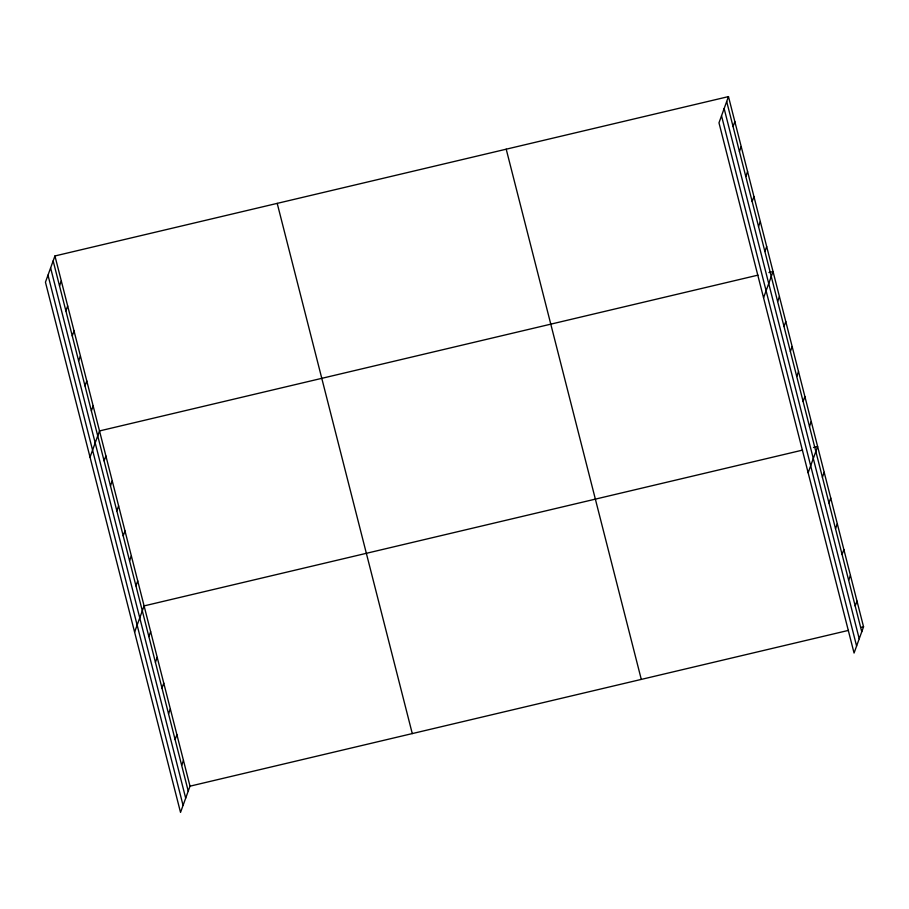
<?xml version="1.0" encoding="UTF-8"?>
<svg xmlns="http://www.w3.org/2000/svg" width="909" height="909" viewBox="0 0 909 909"><rect width="100%" height="100%" fill="white"/><g stroke="black" fill="none" stroke-linecap="round" stroke-linejoin="round"><path stroke-width="1.36" d="M54.938 255.963L45.45 282.188L180.527 812.396L190.015 786.171L54.938 255.963L728.473 96.604L863.55 626.812L854.062 653.037L718.985 122.829L728.473 96.604M59.528 285.892L61.312 280.961M65.891 310.889L67.675 305.958M72.254 335.887L74.049 330.944M78.629 360.873L80.412 355.942M84.992 385.87L86.787 380.939M91.366 410.868L93.15 405.937M90.025 457.159L99.513 430.934L757.958 275.143M104.103 460.863L105.887 455.932M110.466 485.861L112.25 480.918M116.829 510.858L118.624 505.915M123.204 535.844L124.987 530.913M129.567 560.842L131.35 555.91M135.941 585.839L137.725 580.908M134.6 632.13L144.088 605.905L802.533 450.114M148.86 636.584L150.655 631.653M155.428 662.343L157.212 657.412M161.984 688.09L163.768 683.159M168.551 713.849L170.335 708.918M175.107 739.596L176.891 734.665M181.664 765.355L183.459 760.424M733.063 126.533L734.847 121.601M739.426 151.53L741.21 146.599M745.789 176.528L747.584 171.585M752.163 201.525L753.947 196.583M758.526 226.511L760.322 221.58M764.901 251.509L766.685 246.578M763.56 297.8L773.048 271.575L768.934 272.552M777.638 301.504L779.422 296.573M784.001 326.501L785.785 321.57M790.364 351.499L792.159 346.556M796.739 376.496L798.522 371.554M803.101 401.483L804.885 396.551M809.476 426.48L811.26 421.549M808.135 472.771L817.623 446.546L813.51 447.512M822.395 477.236L824.19 472.294M828.963 502.984L830.746 498.052M835.519 528.743L837.303 523.8M842.086 554.49L843.87 549.559M848.642 580.249L850.426 575.306M855.199 605.996L856.994 601.065M190.015 786.171L848.461 630.391M860.812 627.46L863.55 626.812M726.689 101.535L861.766 631.755M724.143 108.569L859.221 638.777M721.53 115.807L856.596 646.015M506.211 149.19L641.288 679.398M277.211 203.377L412.277 733.586M53.154 260.894L188.231 791.103M50.609 267.916L185.686 798.136M47.995 275.154L183.061 805.374"/></g></svg>
